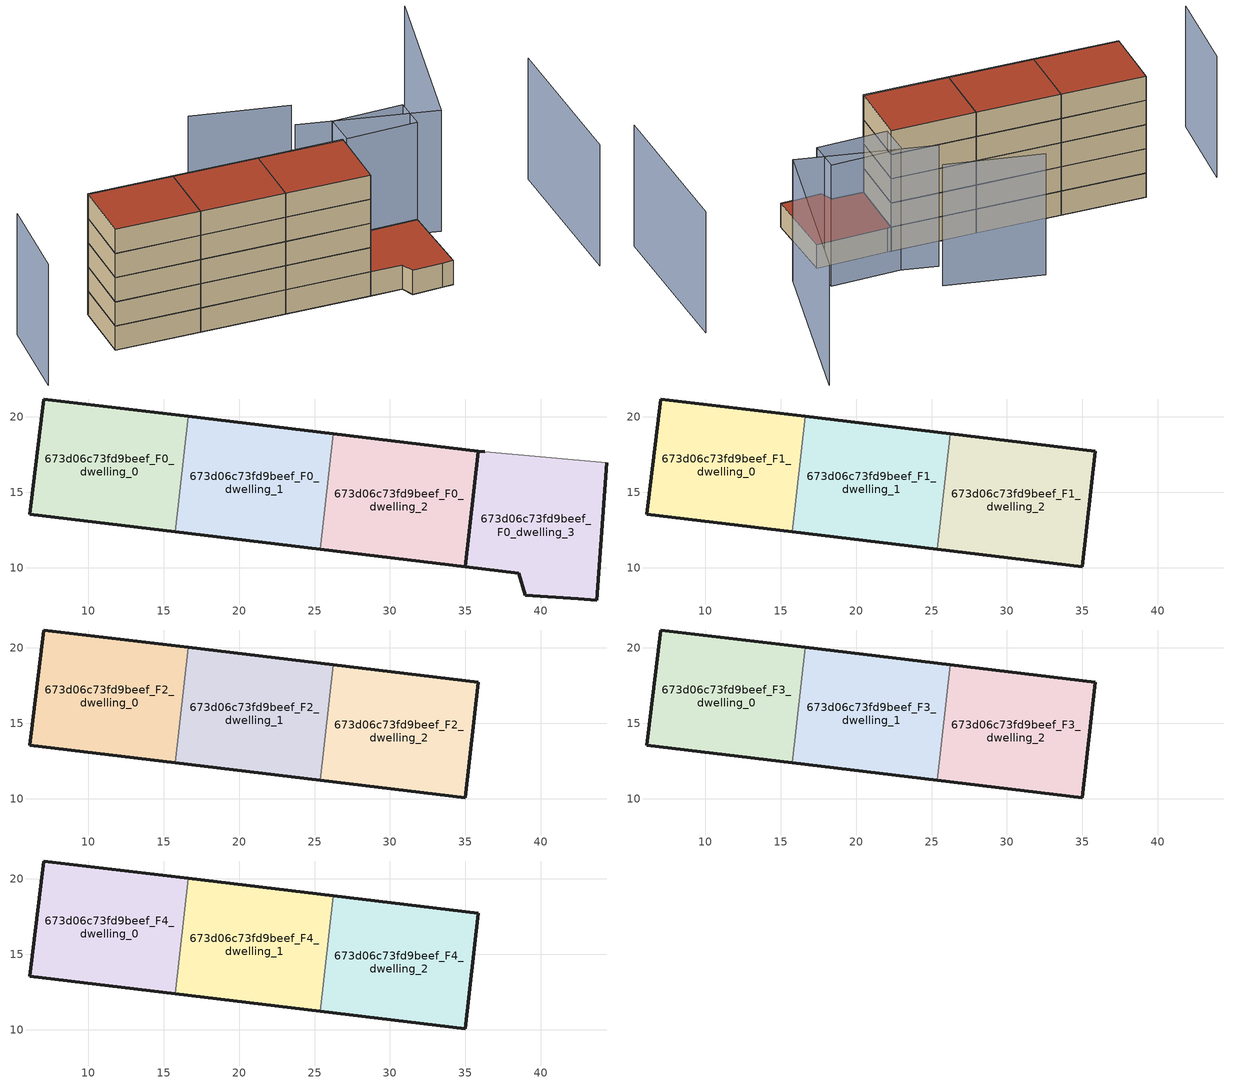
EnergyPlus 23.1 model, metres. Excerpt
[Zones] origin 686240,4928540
673d06c73fd9beef_F0_dwelling_0
 floor ground (EU_floor_Construction): 15.76,12.37 16.63,20.03 7.04,21.18 6.13,13.53 z0
 wall outside (EU_wall_Construction): 15.76,12.37 6.13,13.53 7.04,21.18 16.63,20.03 z0:3
 wall to 673d06c73fd9beef_F0_dwelling_1 (EU_wall_Construction): 16.63,20.03 15.76,12.37 z0:3
673d06c73fd9beef_F0_dwelling_1
 floor ground (EU_floor_Construction): 25.38,11.21 26.24,18.88 16.63,20.03 15.76,12.37 z0
 wall outside (EU_wall_Construction): 25.38,11.21 15.76,12.37 / 16.63,20.03 26.24,18.88 z0:3
 wall to 673d06c73fd9beef_F0_dwelling_2 (EU_wall_Construction): 26.24,18.88 25.38,11.21 z0:3
673d06c73fd9beef_F0_dwelling_2
 floor ground (EU_floor_Construction): 34.99,10.06 35.86,17.73 26.24,18.88 25.38,11.21 z0
 wall outside (EU_wall_Construction): 26.24,18.88 35.86,17.73 34.99,10.06 25.38,11.21 z0:3
673d06c73fd9beef_F0_dwelling_3
 floor ground (EU_floor_Construction): 43.72,7.85 44.37,16.96 36.3,17.67 35.86,17.73 34.99,10.06 38.56,9.63 38.98,8.17 42.5,7.93 z0
 wall outside (EU_wall_Construction): 44.37,16.96 43.72,7.85 42.5,7.93 38.98,8.17 38.56,9.63 34.99,10.06 35.86,17.73 36.3,17.67 z0:3
 wall adiabatic (EU_wall_Construction): 36.3,17.67 44.37,16.96 z0:3
 roof outside (EU_roof_Construction): 44.37,16.96 43.72,7.85 42.5,7.93 38.98,8.17 38.56,9.63 34.99,10.06 35.86,17.73 36.3,17.67 z3
673d06c73fd9beef_F1_dwelling_0
 floor to 673d06c73fd9beef_F0_dwelling_0 (EU_floor_Construction): 15.76,12.37 16.63,20.03 7.04,21.18 6.13,13.53 z3
 wall outside (EU_wall_Construction): 15.76,12.37 6.13,13.53 7.04,21.18 16.63,20.03 z3:6
 wall to 673d06c73fd9beef_F1_dwelling_1 (EU_wall_Construction): 16.63,20.03 15.76,12.37 z3:6
673d06c73fd9beef_F1_dwelling_1
 floor to 673d06c73fd9beef_F0_dwelling_1 (EU_floor_Construction): 25.38,11.21 26.24,18.88 16.63,20.03 15.76,12.37 z3
 wall outside (EU_wall_Construction): 25.38,11.21 15.76,12.37 / 16.63,20.03 26.24,18.88 z3:6
 wall to 673d06c73fd9beef_F1_dwelling_2 (EU_wall_Construction): 26.24,18.88 25.38,11.21 z3:6
673d06c73fd9beef_F1_dwelling_2
 floor to 673d06c73fd9beef_F0_dwelling_2 (EU_floor_Construction): 34.99,10.06 35.86,17.73 26.24,18.88 25.38,11.21 z3
 wall outside (EU_wall_Construction): 26.24,18.88 35.86,17.73 34.99,10.06 25.38,11.21 z3:6
673d06c73fd9beef_F2_dwelling_0
 floor to 673d06c73fd9beef_F1_dwelling_0 (EU_floor_Construction): 15.76,12.37 16.63,20.03 7.04,21.18 6.13,13.53 z6
 wall outside (EU_wall_Construction): 15.76,12.37 6.13,13.53 7.04,21.18 16.63,20.03 z6:9
 wall to 673d06c73fd9beef_F2_dwelling_1 (EU_wall_Construction): 16.63,20.03 15.76,12.37 z6:9
673d06c73fd9beef_F2_dwelling_1
 floor to 673d06c73fd9beef_F1_dwelling_1 (EU_floor_Construction): 25.38,11.21 26.24,18.88 16.63,20.03 15.76,12.37 z6
 wall outside (EU_wall_Construction): 25.38,11.21 15.76,12.37 / 16.63,20.03 26.24,18.88 z6:9
 wall to 673d06c73fd9beef_F2_dwelling_2 (EU_wall_Construction): 26.24,18.88 25.38,11.21 z6:9
673d06c73fd9beef_F2_dwelling_2
 floor to 673d06c73fd9beef_F1_dwelling_2 (EU_floor_Construction): 34.99,10.06 35.86,17.73 26.24,18.88 25.38,11.21 z6
 wall outside (EU_wall_Construction): 26.24,18.88 35.86,17.73 34.99,10.06 25.38,11.21 z6:9
673d06c73fd9beef_F3_dwelling_0
 floor to 673d06c73fd9beef_F2_dwelling_0 (EU_floor_Construction): 15.76,12.37 16.63,20.03 7.04,21.18 6.13,13.53 z9
 wall outside (EU_wall_Construction): 15.76,12.37 6.13,13.53 7.04,21.18 16.63,20.03 z9:12
 wall to 673d06c73fd9beef_F3_dwelling_1 (EU_wall_Construction): 16.63,20.03 15.76,12.37 z9:12
673d06c73fd9beef_F3_dwelling_1
 floor to 673d06c73fd9beef_F2_dwelling_1 (EU_floor_Construction): 25.38,11.21 26.24,18.88 16.63,20.03 15.76,12.37 z9
 wall outside (EU_wall_Construction): 25.38,11.21 15.76,12.37 / 16.63,20.03 26.24,18.88 z9:12
 wall to 673d06c73fd9beef_F3_dwelling_2 (EU_wall_Construction): 26.24,18.88 25.38,11.21 z9:12
673d06c73fd9beef_F3_dwelling_2
 floor to 673d06c73fd9beef_F2_dwelling_2 (EU_floor_Construction): 34.99,10.06 35.86,17.73 26.24,18.88 25.38,11.21 z9
 wall outside (EU_wall_Construction): 26.24,18.88 35.86,17.73 34.99,10.06 25.38,11.21 z9:12
673d06c73fd9beef_F4_dwelling_0
 floor to 673d06c73fd9beef_F3_dwelling_0 (EU_floor_Construction): 15.76,12.37 16.63,20.03 7.04,21.18 6.13,13.53 z12
 wall outside (EU_wall_Construction): 15.76,12.37 6.13,13.53 7.04,21.18 16.63,20.03 z12:15
 wall to 673d06c73fd9beef_F4_dwelling_1 (EU_wall_Construction): 16.63,20.03 15.76,12.37 z12:15
 roof outside (EU_roof_Construction): 16.63,20.03 15.76,12.37 6.13,13.53 7.04,21.18 z15
673d06c73fd9beef_F4_dwelling_1
 floor to 673d06c73fd9beef_F3_dwelling_1 (EU_floor_Construction): 25.38,11.21 26.24,18.88 16.63,20.03 15.76,12.37 z12
 wall outside (EU_wall_Construction): 25.38,11.21 15.76,12.37 / 16.63,20.03 26.24,18.88 z12:15
 wall to 673d06c73fd9beef_F4_dwelling_2 (EU_wall_Construction): 26.24,18.88 25.38,11.21 z12:15
 roof outside (EU_roof_Construction): 26.24,18.88 25.38,11.21 15.76,12.37 16.63,20.03 z15
673d06c73fd9beef_F4_dwelling_2
 floor to 673d06c73fd9beef_F3_dwelling_2 (EU_floor_Construction): 34.99,10.06 35.86,17.73 26.24,18.88 25.38,11.21 z12
 wall outside (EU_wall_Construction): 26.24,18.88 35.86,17.73 34.99,10.06 25.38,11.21 z12:15
 roof outside (EU_roof_Construction): 35.86,17.73 34.99,10.06 25.38,11.21 26.24,18.88 z15
shading: -1.41,21.24 -3.4,10.87 / 59.03,3.7 60.8,22.49 / 54.47,37.98 47.74,17.8 / 47.74,17.8 32.88,22.75 / 34.41,26.35 23.8,29.67 / 44.37,16.96 36.3,17.67 / 36.3,17.67 36.63,21.48 / 36.63,21.48 44.7,20.77 / 44.7,20.77 44.37,16.96 z0:15
[Building]
EU S2 Campaign: North Axis=0; Terrain=City; Solar Distribution=FullExterior
[Site:Location]
Bologna: Latitude=44.5; Longitude=11.25; Time Zone=1; Elevation=37
[SizingPeriod:WeatherFileDays]
AnnualSizingPeriod: Begin Month=1; Begin Day of Month=1; End Month=12; End Day of Month=31; Day of Week for Start Day=Monday; Use Weather File Daylight Saving Period=No; Use Weather File Rain and Snow Indicators=No
[MATERIAL]
EU_InternalMass_Material: Roughness=MediumRough; Thickness=0.1; Conductivity=1; Density=1800; Specific Heat=900; Thermal Absorptance=0.9; Solar Absorptance=0.7; Visible Absorptance=0.7
[MATERIAL:NOMASS] Roughness=MediumRough; Thermal Absorptance=0.9; Solar Absorptance=0.7; Visible Absorptance=0.7
Name | Thermal Resistance
EU_wall_NoMass | 0.905828
EU_roof_NoMass | 0.37593
EU_floor_NoMass | 0.67114
[CONSTRUCTION]
EU_wall_Construction: EU_wall_NoMass
EU_roof_Construction: EU_roof_NoMass
EU_floor_Construction: EU_floor_NoMass
EU_InternalMass_Construction: EU_InternalMass_Material
[ZONE] Type=1; Multiplier=1; Ceiling Height=autocalculate; Floor Area=autocalculate; Part of Total Floor Area=Yes
Name | Volume
673d06c73fd9beef_F0_dwelling_0; 673d06c73fd9beef_F1_dwelling_0; 673d06c73fd9beef_F2_dwelling_0; 673d06c73fd9beef_F3_dwelling_0; 673d06c73fd9beef_F4_dwelling_0 | 224.065
673d06c73fd9beef_F0_dwelling_1 | 224.061
673d06c73fd9beef_F1_dwelling_1; 673d06c73fd9beef_F2_dwelling_1; 673d06c73fd9beef_F3_dwelling_1; 673d06c73fd9beef_F4_dwelling_1 | 224.063
673d06c73fd9beef_F0_dwelling_2; 673d06c73fd9beef_F1_dwelling_2; 673d06c73fd9beef_F2_dwelling_2; 673d06c73fd9beef_F3_dwelling_2; 673d06c73fd9beef_F4_dwelling_2 | 224.06
673d06c73fd9beef_F0_dwelling_3 | 224.056
[INTERNALMASS] Construction=EU_InternalMass_Construction
Name | Zone or ZoneList | Surface Area
673d06c73fd9beef_F0_dwelling_0_EU_InternalMass | 673d06c73fd9beef_F0_dwelling_0 | 74.6883
673d06c73fd9beef_F0_dwelling_1_EU_InternalMass | 673d06c73fd9beef_F0_dwelling_1 | 74.6874
673d06c73fd9beef_F0_dwelling_2_EU_InternalMass | 673d06c73fd9beef_F0_dwelling_2 | 74.6866
673d06c73fd9beef_F0_dwelling_3_EU_InternalMass | 673d06c73fd9beef_F0_dwelling_3 | 74.685
673d06c73fd9beef_F1_dwelling_0_EU_InternalMass | 673d06c73fd9beef_F1_dwelling_0 | 99.58
673d06c73fd9beef_F1_dwelling_1_EU_InternalMass | 673d06c73fd9beef_F1_dwelling_1 | 99.5795
673d06c73fd9beef_F1_dwelling_2_EU_InternalMass | 673d06c73fd9beef_F1_dwelling_2 | 99.5825
673d06c73fd9beef_F2_dwelling_0_EU_InternalMass | 673d06c73fd9beef_F2_dwelling_0 | 99.58
673d06c73fd9beef_F2_dwelling_1_EU_InternalMass | 673d06c73fd9beef_F2_dwelling_1 | 99.5795
673d06c73fd9beef_F2_dwelling_2_EU_InternalMass | 673d06c73fd9beef_F2_dwelling_2 | 99.5825
673d06c73fd9beef_F3_dwelling_0_EU_InternalMass | 673d06c73fd9beef_F3_dwelling_0 | 99.58
673d06c73fd9beef_F3_dwelling_1_EU_InternalMass | 673d06c73fd9beef_F3_dwelling_1 | 99.5795
673d06c73fd9beef_F3_dwelling_2_EU_InternalMass | 673d06c73fd9beef_F3_dwelling_2 | 99.5825
673d06c73fd9beef_F4_dwelling_0_EU_InternalMass | 673d06c73fd9beef_F4_dwelling_0 | 99.58
673d06c73fd9beef_F4_dwelling_1_EU_InternalMass | 673d06c73fd9beef_F4_dwelling_1 | 99.5795
673d06c73fd9beef_F4_dwelling_2_EU_InternalMass | 673d06c73fd9beef_F4_dwelling_2 | 99.5825
[OTHEREQUIPMENT] Fuel Type=Electricity; Design Level Calculation Method=Watts/Area; Power per Zone Floor Area=1; Fraction Latent=0; Fraction Radiant=0; Fraction Lost=0; Carbon Dioxide Generation Rate=0; EndUse Subcategory=EU_Step8_InternalGains
Name | Zone or ZoneList or Space or SpaceList | Schedule
EU_Step8_InternalGain_673d06c73fd9beef_F0_dwelling_0_f000 | 673d06c73fd9beef_F0_dwelling_0 | EU_Step8_GainSchedule_673d06c73fd9beef_F0_dwelling_0_f000
EU_Step8_InternalGain_673d06c73fd9beef_F0_dwelling_1_f000 | 673d06c73fd9beef_F0_dwelling_1 | EU_Step8_GainSchedule_673d06c73fd9beef_F0_dwelling_1_f000
EU_Step8_InternalGain_673d06c73fd9beef_F0_dwelling_2_f000 | 673d06c73fd9beef_F0_dwelling_2 | EU_Step8_GainSchedule_673d06c73fd9beef_F0_dwelling_2_f000
EU_Step8_InternalGain_673d06c73fd9beef_F0_dwelling_3_f000 | 673d06c73fd9beef_F0_dwelling_3 | EU_Step8_GainSchedule_673d06c73fd9beef_F0_dwelling_3_f000
EU_Step8_InternalGain_673d06c73fd9beef_F1_dwelling_0_f000 | 673d06c73fd9beef_F1_dwelling_0 | EU_Step8_GainSchedule_673d06c73fd9beef_F1_dwelling_0_f000
EU_Step8_InternalGain_673d06c73fd9beef_F1_dwelling_1_f000 | 673d06c73fd9beef_F1_dwelling_1 | EU_Step8_GainSchedule_673d06c73fd9beef_F1_dwelling_1_f000
EU_Step8_InternalGain_673d06c73fd9beef_F1_dwelling_2_f000 | 673d06c73fd9beef_F1_dwelling_2 | EU_Step8_GainSchedule_673d06c73fd9beef_F1_dwelling_2_f000
EU_Step8_InternalGain_673d06c73fd9beef_F2_dwelling_0_f000 | 673d06c73fd9beef_F2_dwelling_0 | EU_Step8_GainSchedule_673d06c73fd9beef_F2_dwelling_0_f000
EU_Step8_InternalGain_673d06c73fd9beef_F2_dwelling_1_f000 | 673d06c73fd9beef_F2_dwelling_1 | EU_Step8_GainSchedule_673d06c73fd9beef_F2_dwelling_1_f000
EU_Step8_InternalGain_673d06c73fd9beef_F2_dwelling_2_f000 | 673d06c73fd9beef_F2_dwelling_2 | EU_Step8_GainSchedule_673d06c73fd9beef_F2_dwelling_2_f000
EU_Step8_InternalGain_673d06c73fd9beef_F3_dwelling_0_f000 | 673d06c73fd9beef_F3_dwelling_0 | EU_Step8_GainSchedule_673d06c73fd9beef_F3_dwelling_0_f000
EU_Step8_InternalGain_673d06c73fd9beef_F3_dwelling_1_f000 | 673d06c73fd9beef_F3_dwelling_1 | EU_Step8_GainSchedule_673d06c73fd9beef_F3_dwelling_1_f000
EU_Step8_InternalGain_673d06c73fd9beef_F3_dwelling_2_f000 | 673d06c73fd9beef_F3_dwelling_2 | EU_Step8_GainSchedule_673d06c73fd9beef_F3_dwelling_2_f000
EU_Step8_InternalGain_673d06c73fd9beef_F4_dwelling_0_f000 | 673d06c73fd9beef_F4_dwelling_0 | EU_Step8_GainSchedule_673d06c73fd9beef_F4_dwelling_0_f000
EU_Step8_InternalGain_673d06c73fd9beef_F4_dwelling_1_f000 | 673d06c73fd9beef_F4_dwelling_1 | EU_Step8_GainSchedule_673d06c73fd9beef_F4_dwelling_1_f000
EU_Step8_InternalGain_673d06c73fd9beef_F4_dwelling_2_f000 | 673d06c73fd9beef_F4_dwelling_2 | EU_Step8_GainSchedule_673d06c73fd9beef_F4_dwelling_2_f000
[ZONEVENTILATION:DESIGNFLOWRATE] Schedule=EU_AlwaysOn; Design Flow Rate Calculation Method=AirChanges/Hour; Air Changes per Hour=0.73129; Ventilation Type=Natural; Fan Pressure Rise=0; Fan Total Efficiency=1; Constant Term Coefficient=1; Temperature Term Coefficient=0; Velocity Term Coefficient=0; Velocity Squared Term Coefficient=0; Minimum Indoor Temperature=-100; Maximum Indoor Temperature=100; Delta Temperature=-100; Minimum Outdoor Temperature=-100; Maximum Outdoor Temperature=100; Maximum Wind Speed=40
Name | Zone or ZoneList or Space or SpaceList
EU_ConstantAir_673d06c73fd9beef_F0_dwelling_0 | 673d06c73fd9beef_F0_dwelling_0
EU_ConstantAir_673d06c73fd9beef_F0_dwelling_1 | 673d06c73fd9beef_F0_dwelling_1
EU_ConstantAir_673d06c73fd9beef_F0_dwelling_2 | 673d06c73fd9beef_F0_dwelling_2
EU_ConstantAir_673d06c73fd9beef_F0_dwelling_3 | 673d06c73fd9beef_F0_dwelling_3
EU_ConstantAir_673d06c73fd9beef_F1_dwelling_0 | 673d06c73fd9beef_F1_dwelling_0
EU_ConstantAir_673d06c73fd9beef_F1_dwelling_1 | 673d06c73fd9beef_F1_dwelling_1
EU_ConstantAir_673d06c73fd9beef_F1_dwelling_2 | 673d06c73fd9beef_F1_dwelling_2
EU_ConstantAir_673d06c73fd9beef_F2_dwelling_0 | 673d06c73fd9beef_F2_dwelling_0
EU_ConstantAir_673d06c73fd9beef_F2_dwelling_1 | 673d06c73fd9beef_F2_dwelling_1
EU_ConstantAir_673d06c73fd9beef_F2_dwelling_2 | 673d06c73fd9beef_F2_dwelling_2
EU_ConstantAir_673d06c73fd9beef_F3_dwelling_0 | 673d06c73fd9beef_F3_dwelling_0
EU_ConstantAir_673d06c73fd9beef_F3_dwelling_1 | 673d06c73fd9beef_F3_dwelling_1
EU_ConstantAir_673d06c73fd9beef_F3_dwelling_2 | 673d06c73fd9beef_F3_dwelling_2
EU_ConstantAir_673d06c73fd9beef_F4_dwelling_0 | 673d06c73fd9beef_F4_dwelling_0
EU_ConstantAir_673d06c73fd9beef_F4_dwelling_1 | 673d06c73fd9beef_F4_dwelling_1
EU_ConstantAir_673d06c73fd9beef_F4_dwelling_2 | 673d06c73fd9beef_F4_dwelling_2
[HVACTEMPLATE:THERMOSTAT] Constant Heating Setpoint=20; Constant Cooling Setpoint=50
EU_HeatOnly_673d06c73fd9beef_F0_dwelling_0; EU_HeatOnly_673d06c73fd9beef_F0_dwelling_1; EU_HeatOnly_673d06c73fd9beef_F0_dwelling_2; EU_HeatOnly_673d06c73fd9beef_F0_dwelling_3; EU_HeatOnly_673d06c73fd9beef_F1_dwelling_0; EU_HeatOnly_673d06c73fd9beef_F1_dwelling_1; EU_HeatOnly_673d06c73fd9beef_F1_dwelling_2; EU_HeatOnly_673d06c73fd9beef_F2_dwelling_0; EU_HeatOnly_673d06c73fd9beef_F2_dwelling_1; EU_HeatOnly_673d06c73fd9beef_F2_dwelling_2; EU_HeatOnly_673d06c73fd9beef_F3_dwelling_0; EU_HeatOnly_673d06c73fd9beef_F3_dwelling_1; EU_HeatOnly_673d06c73fd9beef_F3_dwelling_2; EU_HeatOnly_673d06c73fd9beef_F4_dwelling_0; EU_HeatOnly_673d06c73fd9beef_F4_dwelling_1; EU_HeatOnly_673d06c73fd9beef_F4_dwelling_2
[HVACTEMPLATE:ZONE:IDEALLOADSAIRSYSTEM] System Availability Schedule=EU_AlwaysOn; Maximum Heating Supply Air Temperature=50; Minimum Cooling Supply Air Temperature=13; Maximum Heating Supply Air Humidity Ratio=0.0156; Minimum Cooling Supply Air Humidity Ratio=0.0077; Heating Limit=NoLimit; Cooling Limit=NoLimit; Heating Availability Schedule=EU_AlwaysOn; Cooling Availability Schedule=EU_CoolingOff; Dehumidification Control Type=ConstantSensibleHeatRatio; Cooling Sensible Heat Ratio=0.7; Dehumidification Setpoint=60; Humidification Control Type=None; Humidification Setpoint=30; Outdoor Air Method=None; Outdoor Air Flow Rate per Person=0.00944; Outdoor Air Flow Rate per Zone Floor Area=0; Outdoor Air Flow Rate per Zone=0; Demand Controlled Ventilation Type=None; Outdoor Air Economizer Type=NoEconomizer; Heat Recovery Type=None; Sensible Heat Recovery Effectiveness=0.7; Latent Heat Recovery Effectiveness=0.65
Name | Template Thermostat
673d06c73fd9beef_F0_dwelling_0 | EU_HeatOnly_673d06c73fd9beef_F0_dwelling_0
673d06c73fd9beef_F0_dwelling_1 | EU_HeatOnly_673d06c73fd9beef_F0_dwelling_1
673d06c73fd9beef_F0_dwelling_2 | EU_HeatOnly_673d06c73fd9beef_F0_dwelling_2
673d06c73fd9beef_F0_dwelling_3 | EU_HeatOnly_673d06c73fd9beef_F0_dwelling_3
673d06c73fd9beef_F1_dwelling_0 | EU_HeatOnly_673d06c73fd9beef_F1_dwelling_0
673d06c73fd9beef_F1_dwelling_1 | EU_HeatOnly_673d06c73fd9beef_F1_dwelling_1
673d06c73fd9beef_F1_dwelling_2 | EU_HeatOnly_673d06c73fd9beef_F1_dwelling_2
673d06c73fd9beef_F2_dwelling_0 | EU_HeatOnly_673d06c73fd9beef_F2_dwelling_0
673d06c73fd9beef_F2_dwelling_1 | EU_HeatOnly_673d06c73fd9beef_F2_dwelling_1
673d06c73fd9beef_F2_dwelling_2 | EU_HeatOnly_673d06c73fd9beef_F2_dwelling_2
673d06c73fd9beef_F3_dwelling_0 | EU_HeatOnly_673d06c73fd9beef_F3_dwelling_0
673d06c73fd9beef_F3_dwelling_1 | EU_HeatOnly_673d06c73fd9beef_F3_dwelling_1
673d06c73fd9beef_F3_dwelling_2 | EU_HeatOnly_673d06c73fd9beef_F3_dwelling_2
673d06c73fd9beef_F4_dwelling_0 | EU_HeatOnly_673d06c73fd9beef_F4_dwelling_0
673d06c73fd9beef_F4_dwelling_1 | EU_HeatOnly_673d06c73fd9beef_F4_dwelling_1
673d06c73fd9beef_F4_dwelling_2 | EU_HeatOnly_673d06c73fd9beef_F4_dwelling_2
[SIZING:ZONE] Zone Cooling Design Supply Air Temperature Input Method=SupplyAirTemperature; Zone Cooling Design Supply Air Temperature=13; Zone Heating Design Supply Air Temperature Input Method=SupplyAirTemperature; Zone Heating Design Supply Air Temperature=50; Zone Cooling Design Supply Air Humidity Ratio=0.008; Zone Heating Design Supply Air Humidity Ratio=0.008; Cooling Design Air Flow Method=DesignDay; Cooling Design Air Flow Rate=0; Cooling Minimum Air Flow per Zone Floor Area=0.000762; Cooling Minimum Air Flow=0; Cooling Minimum Air Flow Fraction=0.2; Heating Design Air Flow Method=DesignDay; Heating Design Air Flow Rate=0; Heating Maximum Air Flow per Zone Floor Area=0.002032; Heating Maximum Air Flow=0.141576; Heating Maximum Air Flow Fraction=0.3; Account for Dedicated Outdoor Air System=No; Dedicated Outdoor Air System Control Strategy=NeutralSupplyAir; Dedicated Outdoor Air Low Setpoint Temperature for Design=autosize; Dedicated Outdoor Air High Setpoint Temperature for Design=autosize; Zone Load Sizing Method=Sensible Load Only No Latent Load; Zone Latent Cooling Design Supply Air Humidity Ratio Input Method=HumidityRatioDifference; Zone Cooling Design Supply Air Humidity Ratio Difference=0.005; Zone Latent Heating Design Supply Air Humidity Ratio Input Method=HumidityRatioDifference; Zone Humidification Design Supply Air Humidity Ratio Difference=0.005
673d06c73fd9beef_F0_dwelling_0; 673d06c73fd9beef_F0_dwelling_1; 673d06c73fd9beef_F0_dwelling_2; 673d06c73fd9beef_F0_dwelling_3; 673d06c73fd9beef_F1_dwelling_0; 673d06c73fd9beef_F1_dwelling_1; 673d06c73fd9beef_F1_dwelling_2; 673d06c73fd9beef_F2_dwelling_0; 673d06c73fd9beef_F2_dwelling_1; 673d06c73fd9beef_F2_dwelling_2; 673d06c73fd9beef_F3_dwelling_0; 673d06c73fd9beef_F3_dwelling_1; 673d06c73fd9beef_F3_dwelling_2; 673d06c73fd9beef_F4_dwelling_0; 673d06c73fd9beef_F4_dwelling_1; 673d06c73fd9beef_F4_dwelling_2
[SCHEDULE:CONSTANT]
Name | Hourly Value
EU_AlwaysOn | 1
EU_CoolingOff | 0
[SCHEDULE:FILE] Column Number=1; Rows to Skip at Top=0; Number of Hours of Data=8760; Column Separator=Comma; Interpolate to Timestep=No; Minutes per Item=60; Adjust Schedule for Daylight Savings=Yes
Name | File
EU_Step8_GainSchedule_673d06c73fd9beef_F0_dwelling_0_f000 | ../../schedules/673d06c73fd9beef/673d06c73fd9beef_F0_dwelling_0_f000_gain.csv
EU_Step8_GainSchedule_673d06c73fd9beef_F0_dwelling_1_f000 | ../../schedules/673d06c73fd9beef/673d06c73fd9beef_F0_dwelling_1_f000_gain.csv
EU_Step8_GainSchedule_673d06c73fd9beef_F0_dwelling_2_f000 | ../../schedules/673d06c73fd9beef/673d06c73fd9beef_F0_dwelling_2_f000_gain.csv
EU_Step8_GainSchedule_673d06c73fd9beef_F0_dwelling_3_f000 | ../../schedules/673d06c73fd9beef/673d06c73fd9beef_F0_dwelling_3_f000_gain.csv
EU_Step8_GainSchedule_673d06c73fd9beef_F1_dwelling_0_f000 | ../../schedules/673d06c73fd9beef/673d06c73fd9beef_F1_dwelling_0_f000_gain.csv
EU_Step8_GainSchedule_673d06c73fd9beef_F1_dwelling_1_f000 | ../../schedules/673d06c73fd9beef/673d06c73fd9beef_F1_dwelling_1_f000_gain.csv
EU_Step8_GainSchedule_673d06c73fd9beef_F1_dwelling_2_f000 | ../../schedules/673d06c73fd9beef/673d06c73fd9beef_F1_dwelling_2_f000_gain.csv
EU_Step8_GainSchedule_673d06c73fd9beef_F2_dwelling_0_f000 | ../../schedules/673d06c73fd9beef/673d06c73fd9beef_F2_dwelling_0_f000_gain.csv
EU_Step8_GainSchedule_673d06c73fd9beef_F2_dwelling_1_f000 | ../../schedules/673d06c73fd9beef/673d06c73fd9beef_F2_dwelling_1_f000_gain.csv
EU_Step8_GainSchedule_673d06c73fd9beef_F2_dwelling_2_f000 | ../../schedules/673d06c73fd9beef/673d06c73fd9beef_F2_dwelling_2_f000_gain.csv
EU_Step8_GainSchedule_673d06c73fd9beef_F3_dwelling_0_f000 | ../../schedules/673d06c73fd9beef/673d06c73fd9beef_F3_dwelling_0_f000_gain.csv
EU_Step8_GainSchedule_673d06c73fd9beef_F3_dwelling_1_f000 | ../../schedules/673d06c73fd9beef/673d06c73fd9beef_F3_dwelling_1_f000_gain.csv
EU_Step8_GainSchedule_673d06c73fd9beef_F3_dwelling_2_f000 | ../../schedules/673d06c73fd9beef/673d06c73fd9beef_F3_dwelling_2_f000_gain.csv
EU_Step8_GainSchedule_673d06c73fd9beef_F4_dwelling_0_f000 | ../../schedules/673d06c73fd9beef/673d06c73fd9beef_F4_dwelling_0_f000_gain.csv
EU_Step8_GainSchedule_673d06c73fd9beef_F4_dwelling_1_f000 | ../../schedules/673d06c73fd9beef/673d06c73fd9beef_F4_dwelling_1_f000_gain.csv
EU_Step8_GainSchedule_673d06c73fd9beef_F4_dwelling_2_f000 | ../../schedules/673d06c73fd9beef/673d06c73fd9beef_F4_dwelling_2_f000_gain.csv
